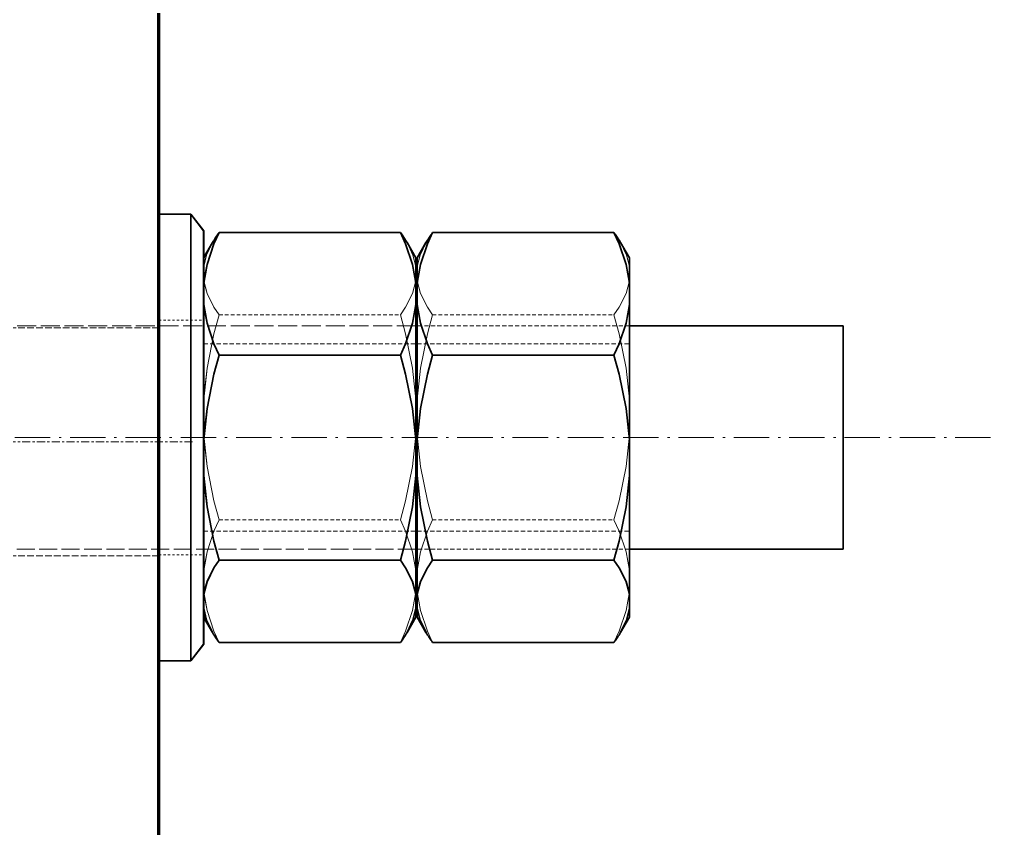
# Model space of a CAD drawing. Header units: millimetres. Extents: x 12184 to 41592, y 8990 to 29785.
# Drawn here: x 22309.7 to 22353.17, y 17175.05 to 17211.27 of the extents above; entities that cross this region are included whole.
import ezdxf

# ---------------------------------------------------------------- set-up
doc = ezdxf.new("R2010")
doc.units = ezdxf.units.MM
doc.linetypes.add('DASHDOT', pattern=[18.5, 12, -3, 0.5, -3])
doc.linetypes.add('DASHED', pattern=[15, 12, -3])

# ---------------------------------------------------------------- blocks, each defined once
blk = doc.blocks.new('A$C55E021B5')
at = {"color": 7, "lineweight": 35, "ltscale": 0.158334}
blk.add_line((1178.701, 1026.53), (1178.701, 931.53), dxfattribs=at)
at = {"color": 7, "lineweight": 140, "ltscale": 0.158334}
blk.add_line((1178.701, 931.53), (1178.701, 1026.53), dxfattribs=at)
at = {"color": 7, "lineweight": 35, "ltscale": 0.001576}
for p, q in [((1176.701, 965.199), (1177.277, 965.949)), ((1176.701, 946.699), (1177.277, 945.949))]:
    blk.add_line(p, q, dxfattribs=at)
at = {"color": 7, "lineweight": 35, "ltscale": 0.003268}
for p, q in [((1177.277, 965.949), (1177.277, 963.988)), ((1178.701, 965.949), (1178.701, 963.988))]:
    blk.add_line(p, q, dxfattribs=at)
at = {"color": 7, "linetype": 'DASHED', "lineweight": 13, "ltscale": 0.030065}
blk.add_line((1177.277, 965.949), (1177.277, 947.91), dxfattribs=at)
at = {"color": 7, "lineweight": 35, "ltscale": 0.002374}
for p, q in [((1178.701, 965.949), (1177.277, 965.949)), ((1178.701, 945.949), (1177.277, 945.949))]:
    blk.add_line(p, q, dxfattribs=at)
at = {"color": 7, "lineweight": 35, "ltscale": 0.013528}
for p, q in [((1166.452, 965.127), (1158.335, 965.127)), ((1176.01, 965.127), (1167.893, 965.127)), ((1166.452, 959.633), (1158.335, 959.633)), ((1176.01, 959.633), (1167.893, 959.633)), ((1166.452, 950.454), (1158.335, 950.454)), ((1176.01, 950.454), (1167.893, 950.454)), ((1166.452, 946.77), (1158.335, 946.77)), ((1176.01, 946.77), (1167.893, 946.77))]:
    blk.add_line(p, q, dxfattribs=at)
at = {"color": 7, "lineweight": 35, "ltscale": 0.003023}
blk.add_line((1176.701, 965.199), (1176.701, 963.385), dxfattribs=at)
at = {"color": 7, "lineweight": 35, "ltscale": 0.001316}
for p, q in [((1157.643, 963.989), (1158.038, 964.673)), ((1167.143, 963.989), (1166.749, 964.673)), ((1167.201, 963.989), (1167.596, 964.673)), ((1176.701, 963.989), (1176.306, 964.673)), ((1157.643, 947.909), (1158.038, 947.225)), ((1167.143, 947.909), (1166.749, 947.225)), ((1167.201, 947.909), (1167.596, 947.225)), ((1176.701, 947.909), (1176.306, 947.225))]:
    blk.add_line(p, q, dxfattribs=at)
at = {"color": 7, "lineweight": 35, "ltscale": 0.001886}
for p, q in [((1157.643, 963.989), (1157.643, 962.858)), ((1167.143, 963.989), (1167.143, 962.858)), ((1167.201, 963.989), (1167.201, 962.858)), ((1176.701, 963.989), (1176.701, 962.858))]:
    blk.add_line(p, q, dxfattribs=at)
at = {"color": 7, "lineweight": 35, "ltscale": 0.030065}
for p, q in [((1177.277, 963.988), (1177.277, 945.949)), ((1178.701, 963.988), (1178.701, 945.949))]:
    blk.add_line(p, q, dxfattribs=at)
at = {"color": 7, "lineweight": 35, "ltscale": 0.02781}
blk.add_line((1176.701, 963.385), (1176.701, 946.699), dxfattribs=at)
at = {"color": 7, "lineweight": 35, "ltscale": 0.001592}
for p, q in [((1157.643, 961.902), (1157.643, 962.858)), ((1167.143, 961.902), (1167.143, 962.858)), ((1167.201, 961.902), (1167.201, 962.858)), ((1176.701, 961.902), (1176.701, 962.858))]:
    blk.add_line(p, q, dxfattribs=at)
at = {"color": 7, "lineweight": 35, "ltscale": 0.010101}
for p, q in [((1157.643, 961.902), (1157.643, 955.842)), ((1167.143, 961.902), (1167.143, 955.842)), ((1167.201, 961.902), (1167.201, 955.842))]:
    blk.add_line(p, q, dxfattribs=at)
at = {"color": 7, "linetype": 'DASHED', "lineweight": 13, "ltscale": 0.010101}
blk.add_line((1176.701, 961.902), (1176.701, 955.842), dxfattribs=at)
at = {"color": 7, "linetype": 'DASHED', "lineweight": 13, "ltscale": 0.013528}
for p, q in [((1166.452, 961.443), (1158.335, 961.443)), ((1176.01, 961.443), (1167.893, 961.443)), ((1166.452, 952.265), (1158.335, 952.265)), ((1176.01, 952.265), (1167.893, 952.265))]:
    blk.add_line(p, q, dxfattribs=at)
at = {"color": 7, "linetype": 'DASHED', "lineweight": 13, "ltscale": 0.003333}
for p, q in [((1178.701, 961.199), (1176.701, 961.199)), ((1178.701, 950.699), (1176.701, 950.699))]:
    blk.add_line(p, q, dxfattribs=at)
at = {"color": 7, "lineweight": 35, "ltscale": 0.01329}
blk.add_line((1148.079, 952.975), (1148.079, 960.949), dxfattribs=at)
at = {"color": 7, "lineweight": 35, "ltscale": 0.01594}
for p, q in [((1148.079, 960.949), (1157.643, 960.949)), ((1148.079, 950.949), (1157.643, 950.949))]:
    blk.add_line(p, q, dxfattribs=at)
at = {"color": 7, "linetype": 'DASHED', "lineweight": 13, "ltscale": 0.015834}
for p, q in [((1157.643, 960.949), (1167.144, 960.949)), ((1157.643, 950.949), (1167.144, 950.949))]:
    blk.add_line(p, q, dxfattribs=at)
at = {"color": 7, "lineweight": 35, "ltscale": 9.53674e-05}
for p, q in [((1167.144, 960.949), (1167.201, 960.949)), ((1167.144, 950.949), (1167.201, 950.949))]:
    blk.add_line(p, q, dxfattribs=at)
at = {"color": 7, "linetype": 'DASHED', "lineweight": 13, "ltscale": 0.070834}
blk.add_line((1167.201, 960.949), (1209.701, 960.949), dxfattribs=at)
at = {"color": 7, "linetype": 'DASHED', "lineweight": 13, "ltscale": 0.025}
for p, q in [((1178.701, 960.858), (1193.701, 960.858)), ((1178.701, 950.658), (1193.701, 950.658))]:
    blk.add_line(p, q, dxfattribs=at)
at = {"color": 7, "linetype": 'DASHED', "lineweight": 13, "ltscale": 0.015833}
for p, q in [((1167.143, 960.137), (1157.643, 960.137)), ((1176.701, 960.137), (1167.201, 960.137)), ((1167.143, 951.761), (1157.643, 951.761)), ((1176.701, 951.761), (1167.201, 951.761))]:
    blk.add_line(p, q, dxfattribs=at)
at = {"color": 7, "linetype": 'DASHDOT', "lineweight": 13, "ltscale": 0.132001}
blk.add_line((1141.479, 955.949), (1220.68, 955.949), dxfattribs=at)
at = {"color": 7, "lineweight": 35, "ltscale": 0.00266}
for p, q in [((1157.643, 954.246), (1157.643, 955.842)), ((1167.143, 954.246), (1167.143, 955.842)), ((1167.201, 954.246), (1167.201, 955.842))]:
    blk.add_line(p, q, dxfattribs=at)
at = {"color": 7, "linetype": 'DASHED', "lineweight": 13, "ltscale": 0.00266}
blk.add_line((1176.701, 954.246), (1176.701, 955.842), dxfattribs=at)
at = {"color": 7, "linetype": 'DASHDOT', "lineweight": 13, "ltscale": 0.03}
blk.add_line((1177.201, 955.758), (1195.201, 955.758), dxfattribs=at)
at = {"color": 7, "lineweight": 35, "ltscale": 0.008855}
for p, q in [((1157.643, 954.246), (1157.643, 948.933)), ((1167.143, 954.246), (1167.143, 948.933)), ((1167.201, 954.246), (1167.201, 948.933))]:
    blk.add_line(p, q, dxfattribs=at)
at = {"color": 7, "linetype": 'DASHED', "lineweight": 13, "ltscale": 0.008855}
blk.add_line((1176.701, 954.246), (1176.701, 948.933), dxfattribs=at)
at = {"color": 7, "lineweight": 35, "ltscale": 0.003377}
blk.add_line((1148.079, 950.949), (1148.079, 952.975), dxfattribs=at)
at = {"color": 7, "linetype": 'DASHED', "lineweight": 13, "ltscale": 0.066912}
blk.add_line((1167.201, 950.949), (1207.348, 950.949), dxfattribs=at)
at = {"color": 7, "lineweight": 35, "ltscale": 0.001068}
for p, q in [((1157.643, 948.292), (1157.643, 948.933)), ((1167.143, 948.292), (1167.143, 948.933)), ((1167.201, 948.292), (1167.201, 948.933)), ((1176.701, 948.292), (1176.701, 948.933))]:
    blk.add_line(p, q, dxfattribs=at)
at = {"color": 7, "lineweight": 35, "ltscale": 0.000639343}
for p, q in [((1157.643, 948.292), (1157.643, 947.909)), ((1167.143, 948.292), (1167.143, 947.909)), ((1167.201, 948.292), (1167.201, 947.909)), ((1176.701, 948.292), (1176.701, 947.909))]:
    blk.add_line(p, q, dxfattribs=at)
at = {"color": 7, "linetype": 'DASHED', "lineweight": 13, "ltscale": 0.003268}
blk.add_line((1177.277, 947.91), (1177.277, 945.949), dxfattribs=at)
at = {"color": 7, "lineweight": 35}
for points in [[(1157.643, 962.858), (1157.794, 963.697), (1158.106, 964.619), (1158.335, 965.127)], [(1167.143, 962.858), (1166.993, 963.697), (1166.681, 964.619), (1166.452, 965.127)], [(1167.201, 962.858), (1167.352, 963.697), (1167.664, 964.619), (1167.893, 965.127)], [(1176.701, 962.858), (1176.551, 963.697), (1176.239, 964.619), (1176.01, 965.127)], [(1157.643, 961.902), (1157.794, 961.063), (1158.106, 960.141), (1158.335, 959.633)], [(1167.143, 961.902), (1166.993, 961.063), (1166.681, 960.141), (1166.452, 959.633)], [(1167.201, 961.902), (1167.352, 961.063), (1167.664, 960.141), (1167.893, 959.633)], [(1176.701, 961.902), (1176.551, 961.063), (1176.239, 960.141), (1176.01, 959.633)], [(1157.643, 955.842), (1157.794, 957.244), (1158.106, 958.784), (1158.335, 959.633)], [(1167.143, 955.842), (1166.993, 957.244), (1166.681, 958.784), (1166.452, 959.633)], [(1167.201, 955.842), (1167.352, 957.244), (1167.664, 958.784), (1167.893, 959.633)], [(1176.701, 955.842), (1176.551, 957.244), (1176.239, 958.784), (1176.01, 959.633)], [(1157.643, 954.246), (1157.794, 952.843), (1158.106, 951.303), (1158.335, 950.454)], [(1167.143, 954.246), (1166.993, 952.843), (1166.681, 951.303), (1166.452, 950.454)], [(1167.201, 954.246), (1167.352, 952.843), (1167.664, 951.303), (1167.893, 950.454)], [(1176.701, 954.246), (1176.551, 952.843), (1176.239, 951.303), (1176.01, 950.454)], [(1157.643, 948.933), (1157.794, 949.496), (1158.106, 950.114), (1158.335, 950.454)], [(1167.143, 948.933), (1166.993, 949.496), (1166.681, 950.114), (1166.452, 950.454)], [(1167.201, 948.933), (1167.352, 949.496), (1167.664, 950.114), (1167.893, 950.454)], [(1176.701, 948.933), (1176.551, 949.496), (1176.239, 950.114), (1176.01, 950.454)], [(1157.643, 948.292), (1157.775, 947.78), (1158.038, 947.225)], [(1167.143, 948.292), (1167.012, 947.78), (1166.749, 947.225)], [(1167.201, 948.292), (1167.333, 947.78), (1167.596, 947.225)], [(1176.701, 948.292), (1176.57, 947.78), (1176.306, 947.225)]]:
    blk.add_lwpolyline(points, dxfattribs=at)
at = {"color": 7, "linetype": 'DASHED', "lineweight": 13}
for points in [[(1157.643, 963.605), (1157.775, 964.118), (1158.038, 964.673)], [(1167.143, 963.605), (1167.012, 964.118), (1166.749, 964.673)], [(1167.201, 963.605), (1167.333, 964.118), (1167.596, 964.673)], [(1176.701, 963.605), (1176.57, 964.118), (1176.306, 964.673)], [(1157.643, 962.965), (1157.794, 962.402), (1158.106, 961.784), (1158.335, 961.443)], [(1167.143, 962.965), (1166.993, 962.402), (1166.681, 961.784), (1166.452, 961.443)], [(1167.201, 962.965), (1167.352, 962.402), (1167.664, 961.784), (1167.893, 961.443)], [(1176.701, 962.965), (1176.551, 962.402), (1176.239, 961.784), (1176.01, 961.443)], [(1157.643, 957.652), (1157.794, 959.054), (1158.106, 960.594), (1158.335, 961.443)], [(1167.143, 957.652), (1166.993, 959.054), (1166.681, 960.594), (1166.452, 961.443)], [(1167.201, 957.652), (1167.352, 959.054), (1167.664, 960.594), (1167.893, 961.443)], [(1176.701, 957.652), (1176.551, 959.054), (1176.239, 960.594), (1176.01, 961.443)], [(1157.643, 956.056), (1157.794, 954.654), (1158.106, 953.113), (1158.335, 952.265)], [(1167.143, 956.056), (1166.993, 954.654), (1166.681, 953.113), (1166.452, 952.265)], [(1167.201, 956.056), (1167.352, 954.654), (1167.664, 953.113), (1167.893, 952.265)], [(1176.701, 956.056), (1176.551, 954.654), (1176.239, 953.113), (1176.01, 952.265)], [(1157.643, 949.995), (1157.794, 950.835), (1158.106, 951.757), (1158.335, 952.265)], [(1167.143, 949.995), (1166.993, 950.835), (1166.681, 951.757), (1166.452, 952.265)], [(1167.201, 949.995), (1167.352, 950.835), (1167.664, 951.757), (1167.893, 952.265)], [(1176.701, 949.995), (1176.551, 950.835), (1176.239, 951.757), (1176.01, 952.265)], [(1157.643, 949.04), (1157.794, 948.2), (1158.106, 947.279), (1158.335, 946.77)], [(1167.143, 949.04), (1166.993, 948.2), (1166.681, 947.279), (1166.452, 946.77)], [(1167.201, 949.04), (1167.352, 948.2), (1167.664, 947.279), (1167.893, 946.77)], [(1176.701, 949.04), (1176.551, 948.2), (1176.239, 947.279), (1176.01, 946.77)]]:
    blk.add_lwpolyline(points, dxfattribs=at)
at = {"color": 7, "lineweight": 35}
for centre, start, end in [((1162.605, 962.013), 143.9045, 149.7877), ((1162.182, 962.013), 30.2123, 36.0955), ((1172.163, 962.013), 143.9045, 149.7877), ((1171.739, 962.013), 30.2123, 36.0955), ((1162.605, 949.884), 210.2123, 216.0955), ((1162.182, 949.884), 323.9045, 329.7877), ((1172.163, 949.884), 210.2123, 216.0955), ((1171.739, 949.884), 323.9045, 329.7877)]:
    blk.add_arc(centre, 5.285, start, end, dxfattribs=at)
blk = doc.blocks.new('1')
at = {"color": 7, "lineweight": 35, "ltscale": 0.158334}
blk.add_line((22315.947, 17263.134), (22315.947, 17168.133), dxfattribs=at)
at = {"color": 7, "lineweight": 140, "ltscale": 0.158334}
blk.add_line((22315.947, 17168.133), (22315.947, 17263.134), dxfattribs=at)
at = {"color": 7, "lineweight": 35, "ltscale": 0.003268}
for p, q in [((22315.947, 17202.552), (22315.947, 17200.591)), ((22317.371, 17202.552), (22317.371, 17200.591))]:
    blk.add_line(p, q, dxfattribs=at)
at = {"color": 7, "lineweight": 35, "ltscale": 0.002374}
for p, q in [((22315.947, 17202.552), (22317.371, 17202.552)), ((22315.947, 17182.552), (22317.371, 17182.552))]:
    blk.add_line(p, q, dxfattribs=at)
at = {"color": 7, "linetype": 'DASHED', "lineweight": 13, "ltscale": 0.030065}
blk.add_line((22317.371, 17202.552), (22317.371, 17184.513), dxfattribs=at)
at = {"color": 7, "lineweight": 35, "ltscale": 0.001576}
for p, q in [((22317.947, 17201.802), (22317.371, 17202.552)), ((22317.947, 17183.302), (22317.371, 17182.552))]:
    blk.add_line(p, q, dxfattribs=at)
at = {"color": 7, "lineweight": 35, "ltscale": 0.003023}
blk.add_line((22317.947, 17201.802), (22317.947, 17199.989), dxfattribs=at)
at = {"color": 7, "lineweight": 35, "ltscale": 0.013528}
for p, q in [((22318.638, 17201.731), (22326.755, 17201.731)), ((22328.195, 17201.731), (22336.312, 17201.731)), ((22318.638, 17196.237), (22326.755, 17196.237)), ((22328.195, 17196.237), (22336.312, 17196.237)), ((22318.638, 17187.058), (22326.755, 17187.058)), ((22328.195, 17187.058), (22336.312, 17187.058)), ((22318.638, 17183.374), (22326.755, 17183.374)), ((22328.195, 17183.374), (22336.312, 17183.374))]:
    blk.add_line(p, q, dxfattribs=at)
at = {"color": 7, "lineweight": 35, "ltscale": 0.001316}
for p, q in [((22317.947, 17200.593), (22318.341, 17201.276)), ((22327.446, 17200.593), (22327.051, 17201.276)), ((22327.504, 17200.593), (22327.899, 17201.276)), ((22337.004, 17200.593), (22336.609, 17201.276)), ((22317.947, 17184.512), (22318.341, 17183.828)), ((22327.446, 17184.512), (22327.051, 17183.828)), ((22327.504, 17184.512), (22327.899, 17183.828)), ((22337.004, 17184.512), (22336.609, 17183.828))]:
    blk.add_line(p, q, dxfattribs=at)
at = {"color": 7, "lineweight": 35, "ltscale": 0.030065}
for p, q in [((22315.947, 17200.591), (22315.947, 17182.552)), ((22317.371, 17200.591), (22317.371, 17182.552))]:
    blk.add_line(p, q, dxfattribs=at)
at = {"color": 7, "lineweight": 35, "ltscale": 0.001886}
for p, q in [((22317.947, 17200.593), (22317.947, 17199.461)), ((22327.446, 17200.593), (22327.446, 17199.461)), ((22327.504, 17200.593), (22327.504, 17199.461)), ((22337.004, 17200.593), (22337.004, 17199.461))]:
    blk.add_line(p, q, dxfattribs=at)
at = {"color": 7, "lineweight": 35, "ltscale": 0.02781}
blk.add_line((22317.947, 17199.989), (22317.947, 17183.302), dxfattribs=at)
at = {"color": 7, "lineweight": 35, "ltscale": 0.001592}
for p, q in [((22317.947, 17198.506), (22317.947, 17199.461)), ((22327.446, 17198.506), (22327.446, 17199.461)), ((22327.504, 17198.506), (22327.504, 17199.461)), ((22337.004, 17198.506), (22337.004, 17199.461))]:
    blk.add_line(p, q, dxfattribs=at)
at = {"color": 7, "linetype": 'DASHED', "lineweight": 13, "ltscale": 0.010101}
blk.add_line((22317.947, 17198.506), (22317.947, 17192.445), dxfattribs=at)
at = {"color": 7, "lineweight": 35, "ltscale": 0.010101}
for p, q in [((22327.446, 17198.506), (22327.446, 17192.445)), ((22327.504, 17198.506), (22327.504, 17192.445)), ((22337.004, 17198.506), (22337.004, 17192.445))]:
    blk.add_line(p, q, dxfattribs=at)
at = {"color": 7, "linetype": 'DASHED', "lineweight": 13, "ltscale": 0.003333}
for p, q in [((22315.947, 17197.802), (22317.947, 17197.802)), ((22315.947, 17187.302), (22317.947, 17187.302))]:
    blk.add_line(p, q, dxfattribs=at)
at = {"color": 7, "linetype": 'DASHED', "lineweight": 13, "ltscale": 0.013528}
for p, q in [((22318.638, 17198.047), (22326.755, 17198.047)), ((22328.195, 17198.047), (22336.312, 17198.047)), ((22318.638, 17188.868), (22326.755, 17188.868)), ((22328.195, 17188.868), (22336.312, 17188.868))]:
    blk.add_line(p, q, dxfattribs=at)
at = {"color": 7, "linetype": 'DASHED', "lineweight": 13, "ltscale": 0.070834}
blk.add_line((22327.446, 17197.552), (22284.946, 17197.552), dxfattribs=at)
at = {"color": 7, "linetype": 'DASHED', "lineweight": 13, "ltscale": 0.025}
for p, q in [((22315.947, 17197.461), (22300.947, 17197.461)), ((22315.947, 17187.261), (22300.947, 17187.261))]:
    blk.add_line(p, q, dxfattribs=at)
at = {"color": 7, "lineweight": 35, "ltscale": 9.53674e-05}
for p, q in [((22327.504, 17197.552), (22327.446, 17197.552)), ((22327.504, 17187.553), (22327.446, 17187.553))]:
    blk.add_line(p, q, dxfattribs=at)
at = {"color": 7, "linetype": 'DASHED', "lineweight": 13, "ltscale": 0.015834}
for p, q in [((22337.004, 17197.552), (22327.504, 17197.552)), ((22337.004, 17187.553), (22327.504, 17187.553))]:
    blk.add_line(p, q, dxfattribs=at)
at = {"color": 7, "lineweight": 35, "ltscale": 0.01594}
for p, q in [((22346.568, 17197.552), (22337.004, 17197.552)), ((22346.568, 17187.553), (22337.004, 17187.553))]:
    blk.add_line(p, q, dxfattribs=at)
at = {"color": 7, "lineweight": 35, "ltscale": 0.01329}
blk.add_line((22346.568, 17189.579), (22346.568, 17197.552), dxfattribs=at)
at = {"color": 7, "linetype": 'DASHED', "lineweight": 13, "ltscale": 0.015833}
for p, q in [((22317.947, 17196.74), (22327.446, 17196.74)), ((22327.504, 17196.74), (22337.004, 17196.74)), ((22317.947, 17188.364), (22327.446, 17188.364)), ((22327.504, 17188.364), (22337.004, 17188.364))]:
    blk.add_line(p, q, dxfattribs=at)
at = {"color": 7, "linetype": 'DASHDOT', "lineweight": 13, "ltscale": 0.132001}
blk.add_line((22353.168, 17192.552), (22273.968, 17192.552), dxfattribs=at)
at = {"color": 7, "linetype": 'DASHDOT', "lineweight": 13, "ltscale": 0.03}
blk.add_line((22317.446, 17192.361), (22299.446, 17192.361), dxfattribs=at)
at = {"color": 7, "linetype": 'DASHED', "lineweight": 13, "ltscale": 0.00266}
blk.add_line((22317.947, 17190.85), (22317.947, 17192.445), dxfattribs=at)
at = {"color": 7, "lineweight": 35, "ltscale": 0.00266}
for p, q in [((22327.446, 17190.85), (22327.446, 17192.445)), ((22327.504, 17190.85), (22327.504, 17192.445)), ((22337.004, 17190.85), (22337.004, 17192.445))]:
    blk.add_line(p, q, dxfattribs=at)
at = {"color": 7, "linetype": 'DASHED', "lineweight": 13, "ltscale": 0.008855}
blk.add_line((22317.947, 17190.85), (22317.947, 17185.537), dxfattribs=at)
at = {"color": 7, "lineweight": 35, "ltscale": 0.008855}
for p, q in [((22327.446, 17190.85), (22327.446, 17185.537)), ((22327.504, 17190.85), (22327.504, 17185.537)), ((22337.004, 17190.85), (22337.004, 17185.537))]:
    blk.add_line(p, q, dxfattribs=at)
at = {"color": 7, "lineweight": 35, "ltscale": 0.003377}
blk.add_line((22346.568, 17187.553), (22346.568, 17189.579), dxfattribs=at)
at = {"color": 7, "linetype": 'DASHED', "lineweight": 13, "ltscale": 0.066912}
blk.add_line((22327.446, 17187.553), (22287.299, 17187.553), dxfattribs=at)
at = {"color": 7, "lineweight": 35, "ltscale": 0.001068}
for p, q in [((22317.947, 17184.896), (22317.947, 17185.537)), ((22327.446, 17184.896), (22327.446, 17185.537)), ((22327.504, 17184.896), (22327.504, 17185.537)), ((22337.004, 17184.896), (22337.004, 17185.537))]:
    blk.add_line(p, q, dxfattribs=at)
at = {"color": 7, "lineweight": 35, "ltscale": 0.000639343}
for p, q in [((22317.947, 17184.896), (22317.947, 17184.512)), ((22327.446, 17184.896), (22327.446, 17184.512)), ((22327.504, 17184.896), (22327.504, 17184.512)), ((22337.004, 17184.896), (22337.004, 17184.512))]:
    blk.add_line(p, q, dxfattribs=at)
at = {"color": 7, "linetype": 'DASHED', "lineweight": 13, "ltscale": 0.003268}
blk.add_line((22317.371, 17184.513), (22317.371, 17182.552), dxfattribs=at)
at = {"color": 7, "lineweight": 35}
for points in [[(22317.947, 17199.461), (22318.097, 17200.301), (22318.409, 17201.223), (22318.638, 17201.731)], [(22327.446, 17199.461), (22327.296, 17200.301), (22326.984, 17201.223), (22326.755, 17201.731)], [(22327.504, 17199.461), (22327.654, 17200.301), (22327.967, 17201.223), (22328.195, 17201.731)], [(22337.004, 17199.461), (22336.854, 17200.301), (22336.541, 17201.223), (22336.312, 17201.731)], [(22317.947, 17198.506), (22318.097, 17197.667), (22318.409, 17196.745), (22318.638, 17196.237)], [(22327.446, 17198.506), (22327.296, 17197.667), (22326.984, 17196.745), (22326.755, 17196.237)], [(22327.504, 17198.506), (22327.654, 17197.667), (22327.967, 17196.745), (22328.195, 17196.237)], [(22337.004, 17198.506), (22336.854, 17197.667), (22336.541, 17196.745), (22336.312, 17196.237)], [(22317.947, 17192.445), (22318.097, 17193.848), (22318.409, 17195.388), (22318.638, 17196.237)], [(22327.446, 17192.445), (22327.296, 17193.848), (22326.984, 17195.388), (22326.755, 17196.237)], [(22327.504, 17192.445), (22327.654, 17193.848), (22327.967, 17195.388), (22328.195, 17196.237)], [(22337.004, 17192.445), (22336.854, 17193.848), (22336.541, 17195.388), (22336.312, 17196.237)], [(22317.947, 17190.85), (22318.097, 17189.447), (22318.409, 17187.907), (22318.638, 17187.058)], [(22327.446, 17190.85), (22327.296, 17189.447), (22326.984, 17187.907), (22326.755, 17187.058)], [(22327.504, 17190.85), (22327.654, 17189.447), (22327.967, 17187.907), (22328.195, 17187.058)], [(22337.004, 17190.85), (22336.854, 17189.447), (22336.541, 17187.907), (22336.312, 17187.058)], [(22317.947, 17185.537), (22318.097, 17186.099), (22318.409, 17186.718), (22318.638, 17187.058)], [(22327.446, 17185.537), (22327.296, 17186.099), (22326.984, 17186.718), (22326.755, 17187.058)], [(22327.504, 17185.537), (22327.654, 17186.099), (22327.967, 17186.718), (22328.195, 17187.058)], [(22337.004, 17185.537), (22336.854, 17186.099), (22336.541, 17186.718), (22336.312, 17187.058)], [(22317.947, 17184.896), (22318.078, 17184.384), (22318.341, 17183.828)], [(22327.446, 17184.896), (22327.315, 17184.384), (22327.051, 17183.828)], [(22327.504, 17184.896), (22327.636, 17184.384), (22327.899, 17183.828)], [(22337.004, 17184.896), (22336.872, 17184.384), (22336.609, 17183.828)]]:
    blk.add_lwpolyline(points, dxfattribs=at)
at = {"color": 7, "linetype": 'DASHED', "lineweight": 13}
for points in [[(22317.947, 17200.209), (22318.078, 17200.721), (22318.341, 17201.276)], [(22327.446, 17200.209), (22327.315, 17200.721), (22327.051, 17201.276)], [(22327.504, 17200.209), (22327.636, 17200.721), (22327.899, 17201.276)], [(22337.004, 17200.209), (22336.872, 17200.721), (22336.609, 17201.276)], [(22317.947, 17199.568), (22318.097, 17199.006), (22318.409, 17198.387), (22318.638, 17198.047)], [(22327.446, 17199.568), (22327.296, 17199.006), (22326.984, 17198.387), (22326.755, 17198.047)], [(22327.504, 17199.568), (22327.654, 17199.006), (22327.967, 17198.387), (22328.195, 17198.047)], [(22337.004, 17199.568), (22336.854, 17199.006), (22336.541, 17198.387), (22336.312, 17198.047)], [(22317.947, 17194.255), (22318.097, 17195.658), (22318.409, 17197.198), (22318.638, 17198.047)], [(22327.446, 17194.255), (22327.296, 17195.658), (22326.984, 17197.198), (22326.755, 17198.047)], [(22327.504, 17194.255), (22327.654, 17195.658), (22327.967, 17197.198), (22328.195, 17198.047)], [(22337.004, 17194.255), (22336.854, 17195.658), (22336.541, 17197.198), (22336.312, 17198.047)], [(22317.947, 17192.66), (22318.097, 17191.257), (22318.409, 17189.717), (22318.638, 17188.868)], [(22327.446, 17192.66), (22327.296, 17191.257), (22326.984, 17189.717), (22326.755, 17188.868)], [(22327.504, 17192.66), (22327.654, 17191.257), (22327.967, 17189.717), (22328.195, 17188.868)], [(22337.004, 17192.66), (22336.854, 17191.257), (22336.541, 17189.717), (22336.312, 17188.868)], [(22317.947, 17186.599), (22318.097, 17187.438), (22318.409, 17188.36), (22318.638, 17188.868)], [(22327.446, 17186.599), (22327.296, 17187.438), (22326.984, 17188.36), (22326.755, 17188.868)], [(22327.504, 17186.599), (22327.654, 17187.438), (22327.967, 17188.36), (22328.195, 17188.868)], [(22337.004, 17186.599), (22336.854, 17187.438), (22336.541, 17188.36), (22336.312, 17188.868)], [(22317.947, 17185.644), (22318.097, 17184.804), (22318.409, 17183.882), (22318.638, 17183.374)], [(22327.446, 17185.644), (22327.296, 17184.804), (22326.984, 17183.882), (22326.755, 17183.374)], [(22327.504, 17185.644), (22327.654, 17184.804), (22327.967, 17183.882), (22328.195, 17183.374)], [(22337.004, 17185.644), (22336.854, 17184.804), (22336.541, 17183.882), (22336.312, 17183.374)]]:
    blk.add_lwpolyline(points, dxfattribs=at)
at = {"color": 7, "lineweight": 35}
for centre, start, end in [((22322.908, 17198.617), 143.9045, 149.7877), ((22322.485, 17198.617), 30.2123, 36.0955), ((22332.466, 17198.617), 143.9045, 149.7877), ((22332.042, 17198.617), 30.2123, 36.0955), ((22322.908, 17186.488), 210.2123, 216.0955), ((22322.485, 17186.488), 323.9045, 329.7877), ((22332.466, 17186.488), 210.2123, 216.0955), ((22332.042, 17186.488), 323.9045, 329.7877)]:
    blk.add_arc(centre, 5.285, start, end, dxfattribs=at)
at = {"xscale": -1}
blk.add_blockref('A$C55E021B5', (23494.647, 16236.604), dxfattribs=at)

msp = doc.modelspace()

# ---------------------------------------------------------------- block references
msp.add_blockref('1', (0, 0))

doc.saveas('drawing.dxf')
